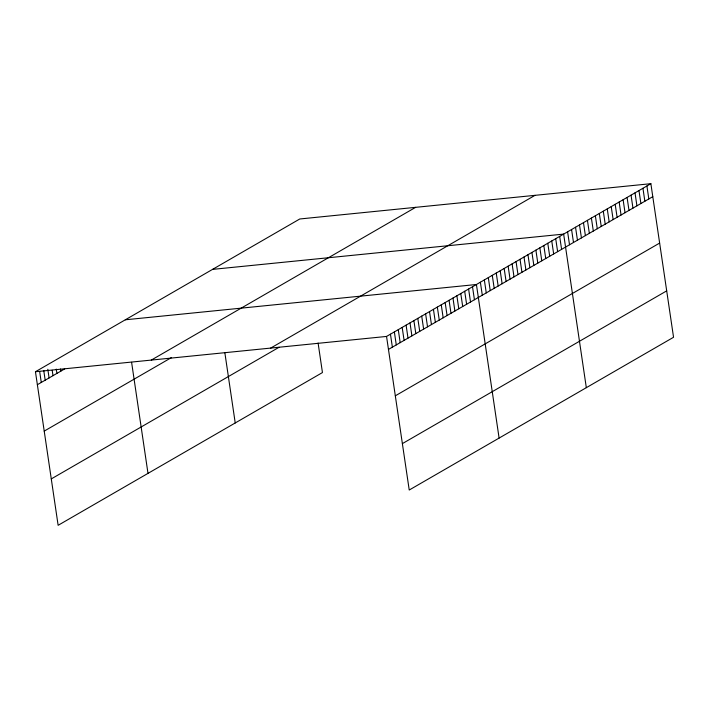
<?xml version="1.0" encoding="UTF-8"?>
<svg xmlns="http://www.w3.org/2000/svg" width="709" height="709" viewBox="0 0 709 709"><rect width="100%" height="100%" fill="white"/><g stroke="black" fill="none" stroke-linecap="round" stroke-linejoin="round"><path stroke-width="1.06" d="M318.093 343.032L322.453 372.562L58.129 525.307L35.45 371.729L299.774 218.984L650.871 183.693L673.55 337.271L409.226 490.016L386.547 336.438L650.871 183.693M37.364 384.712L64.714 368.902M151.309 360.083L415.634 207.338M44.215 431.107L171.356 357.637M270.687 348.084L535.011 195.338M51.278 478.912L279.124 347.242M388.461 349.422L652.785 196.668M395.312 395.817L659.636 243.072M402.375 443.621L666.699 290.867M212.549 269.385L563.646 234.103L586.325 387.672M125.316 319.794L476.421 284.504L499.101 438.082M35.45 371.729L386.547 336.438M646.909 185.98L648.824 198.963M642.939 188.275L644.862 201.25M638.977 190.57L640.892 203.545M635.016 192.857L636.93 205.832M631.045 195.152L632.96 208.127M627.084 197.439L628.998 210.413M623.114 199.734L625.037 212.709M619.152 202.021L621.066 215.004M615.19 204.316L617.105 217.291M611.22 206.603L613.143 219.586M607.259 208.898L609.173 221.873M603.297 211.185L605.211 224.168M599.327 213.48L601.241 226.455M595.365 215.766L597.279 228.75M591.395 218.062L593.318 231.037M587.433 220.348L589.347 233.332M583.472 222.644L585.386 235.618M579.501 224.93L581.424 237.914M575.54 227.226L577.454 240.2M571.578 229.521L573.492 242.496M567.608 231.808L569.522 244.782M559.676 236.389L561.599 249.373M555.714 238.685L557.629 251.66M551.753 240.971L553.667 253.955M547.782 243.267L549.705 256.241M543.821 245.553L545.735 258.537M539.859 247.849L541.773 260.823M535.889 250.135L537.803 263.119M531.927 252.431L533.842 265.405M527.966 254.717L529.88 267.701M523.995 257.012L525.91 269.987M520.034 259.299L521.948 272.283M516.063 261.594L517.987 274.569M512.102 263.89L514.016 276.864M508.14 266.176L510.055 279.151M504.17 268.472L506.084 281.446M500.208 270.758L502.123 283.733M496.247 273.054L498.161 286.028M492.276 275.34L494.191 288.324M488.315 277.636L490.229 290.61M484.344 279.922L486.268 292.906M480.383 282.217L482.297 295.192M472.513 286.764L474.427 299.739M468.605 289.024L470.519 301.999M464.696 291.284L466.611 304.258M460.788 293.535L462.702 306.518M456.88 295.795L458.794 308.778M452.971 298.055L454.894 311.029M449.063 300.315L450.986 313.289M445.163 302.575L447.078 315.549M441.255 304.826L443.169 317.809M437.347 307.086L439.261 320.069M433.438 309.346L435.353 322.32M429.53 311.606L431.444 324.58M425.622 313.857L427.536 326.84M421.713 316.117L423.627 329.1M417.805 318.376L419.728 331.351M413.896 320.636L415.82 333.611M409.997 322.896L411.911 335.871M406.089 325.147L408.003 338.131M402.18 327.407L404.095 340.391M398.272 329.667L400.186 342.642M394.364 331.927L396.278 344.902M390.455 334.187L392.369 347.162M224.842 352.665L235.228 422.963M131.599 362.299L147.995 473.373M60.495 368.999L60.814 371.161M56.268 369.097L56.906 373.421M52.2 370.266L52.998 375.673M47.813 369.283L49.089 377.932M43.745 370.461L45.181 380.192M39.677 371.64L41.273 382.452"/></g></svg>
